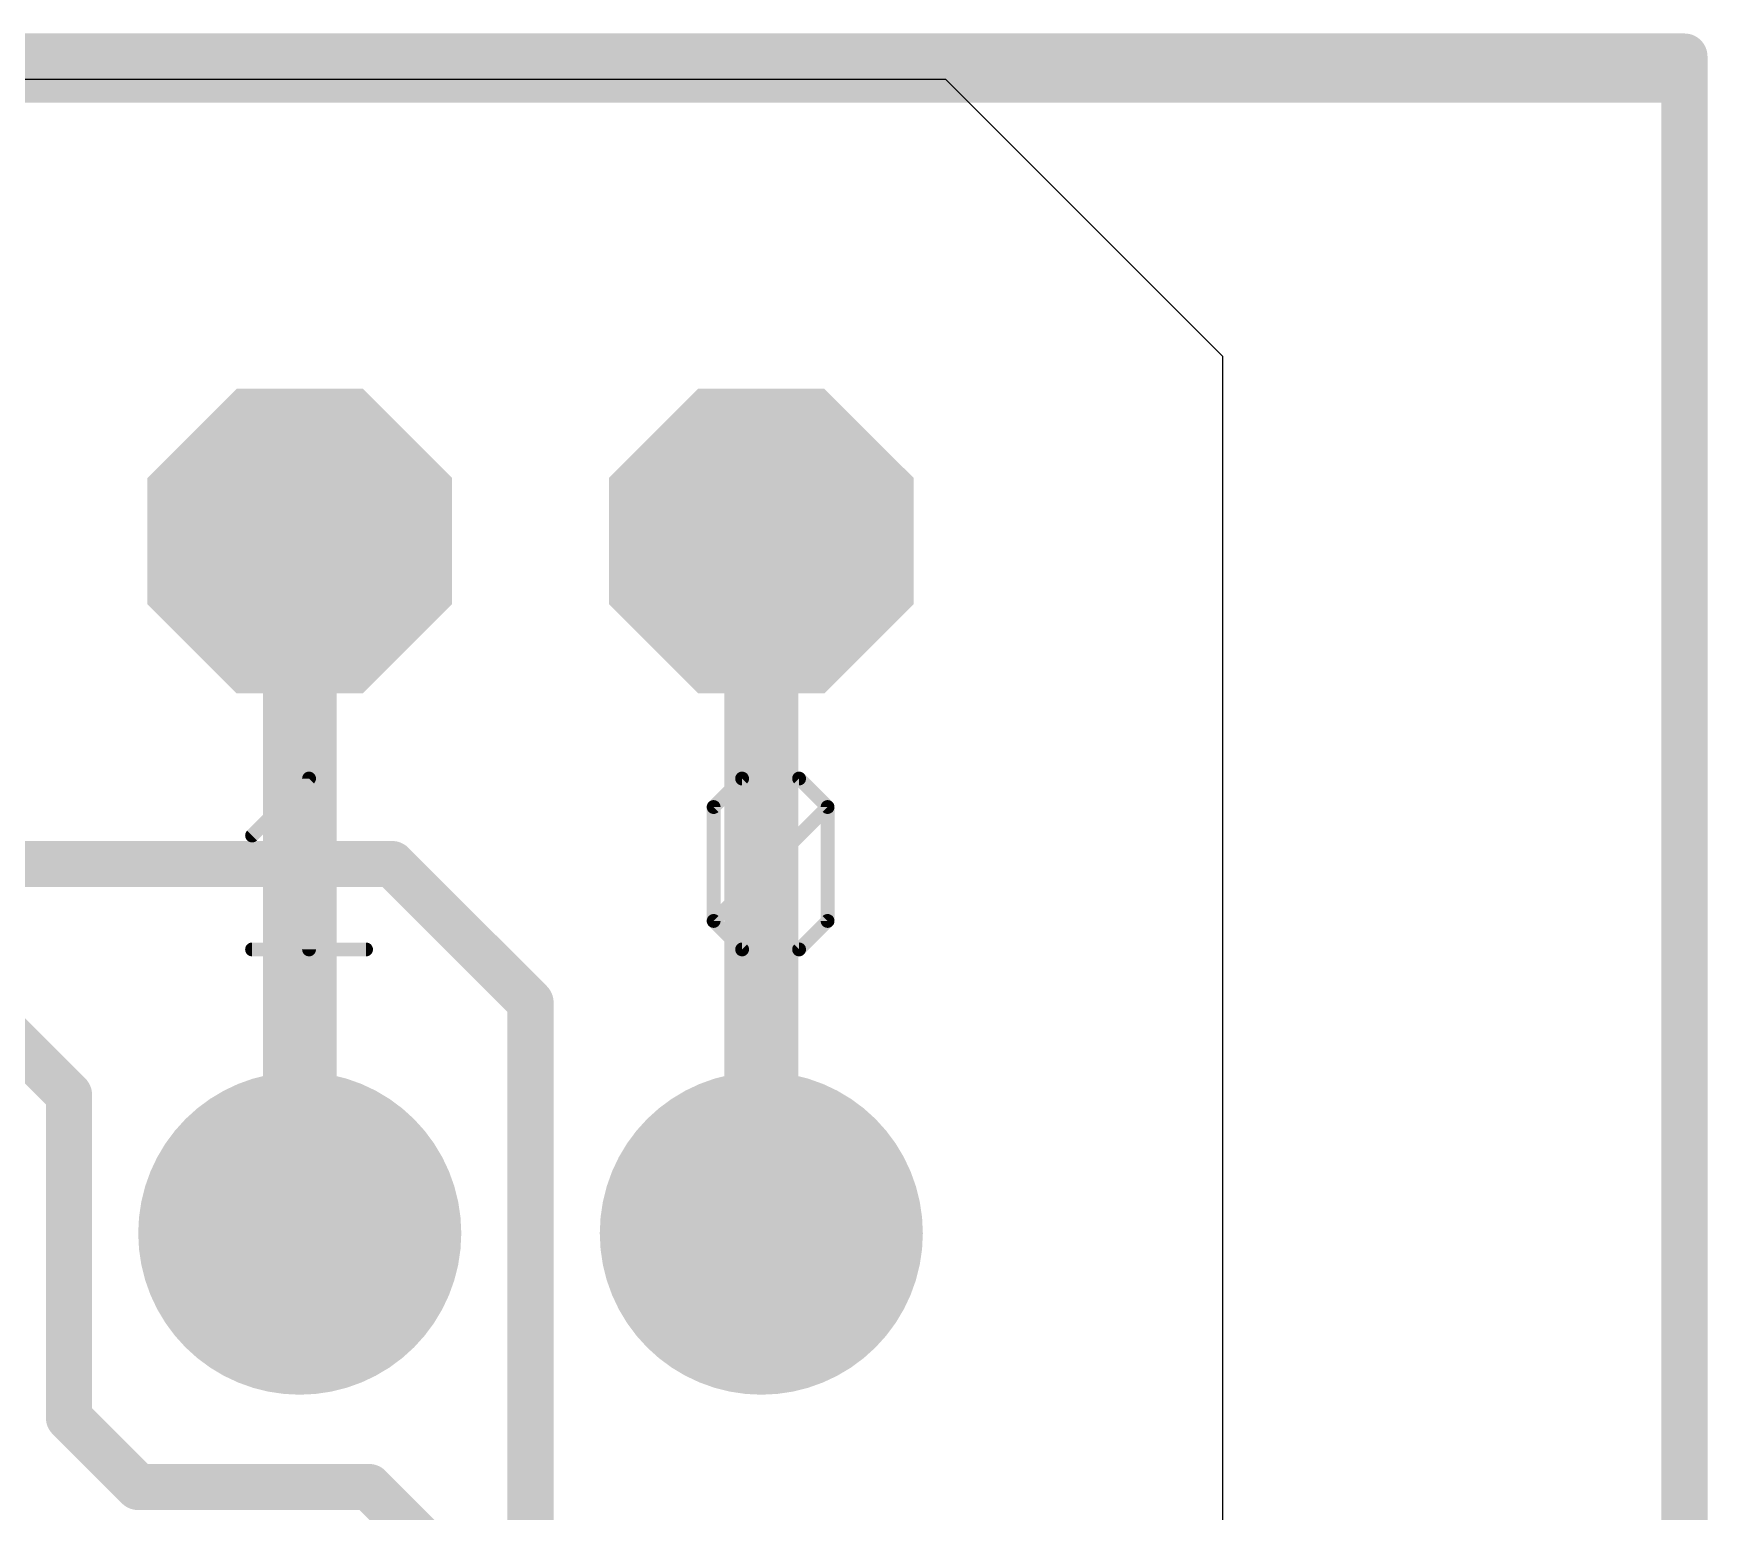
# Model space of a CAD drawing. Extents: x -0.1 to 68.7, y -0.4 to 53.6.
# Drawn here: x 59.49 to 68.71, y 45.46 to 53.59 of the extents above; entities that cross this region are included whole.
import ezdxf

# ---------------------------------------------------------------- set-up
doc = ezdxf.new("R2010")
doc.units = 0
for name, color, linetype in [('1', 12, 'CONTINUOUS'), ('16', 132, 'CONTINUOUS'), ('17', 110, 'CONTINUOUS'), ('20', 4, 'CONTINUOUS'), ('21', 40, 'CONTINUOUS'), ('51', 253, 'CONTINUOUS')]:
    doc.layers.add(name, color=color, linetype=linetype)

# ---------------------------------------------------------------- blocks, each defined once
blk = doc.blocks.new('RECT')
blk.add_solid([(-0.5, -0.5), (0.5, -0.5), (-0.5, 0.5), (0.5, 0.5)])
blk = doc.blocks.new('ROUNDP')
at = {"const_width": 0.5}
blk.add_lwpolyline([(0, -0.25, 1), (0, 0.25, 1), (0, -0.25)], format="xyb", dxfattribs=at)
blk = doc.blocks.new('OCTAGONP')
at = {"const_width": 0.5}
blk.add_lwpolyline([(-0.25, -0.1036), (-0.25, 0.1036), (-0.1036, 0.25), (0.1036, 0.25), (0.25, 0.1036), (0.25, -0.1036), (0.1036, -0.25), (-0.1036, -0.25), (-0.25, -0.1036), (-0.25, 0.1036)], dxfattribs=at)

msp = doc.modelspace()

# ---------------------------------------------------------------- linework, layer by layer
at = {"layer": '1'}
for points, const_width in [([(0, 53.34), (68.58, 53.34)], 0.254), ([(68.58, 53.34), (68.58, -0.127)], 0.254), ([(60.96, 50.8), (60.96, 46.99)], 0.4064), ([(63.5, 50.8), (63.5, 46.99)], 0.4064)]:
    msp.add_lwpolyline(points, dxfattribs=dict(at, const_width=const_width))
for points, const_width in [([(68.6435, 53.34, 1), (68.5165, 53.34)], 0.127), ([(68.58, 53.2765, 1), (68.58, 53.4035)], 0.127), ([(61.0616, 50.8, 1), (60.8584, 50.8)], 0.2032), ([(63.6016, 50.8, 1), (63.3984, 50.8)], 0.2032), ([(60.8584, 46.99, 1), (61.0616, 46.99)], 0.2032), ([(63.3984, 46.99, 1), (63.6016, 46.99)], 0.2032)]:
    msp.add_lwpolyline(points, format="xyb", dxfattribs=dict(at, const_width=const_width))
at = {"layer": '16', "const_width": 0.254}
for points in [[(68.58, 53.467), (0, 53.467)], [(68.58, -0.254), (68.58, 53.467)], [(61.468, 49.022), (32.766, 49.022)], [(62.23, 48.26), (61.468, 49.022)], [(59.69, 47.752), (59.055, 48.387)], [(62.23, 24.638), (62.23, 48.26)], [(59.69, 45.974), (59.69, 47.752)], [(60.071, 45.593), (59.69, 45.974)], [(61.341, 45.593), (60.071, 45.593)], [(61.722, 45.212), (61.341, 45.593)]]:
    msp.add_lwpolyline(points, dxfattribs=at)
at = {"layer": '16', "const_width": 0.127}
for points in [[(68.6435, 53.467, 1), (68.5165, 53.467)], [(68.58, 53.4035, 1), (68.58, 53.5305)], [(61.5129, 49.0669, 1), (61.4231, 48.9771)], [(61.468, 48.9585, 1), (61.468, 49.0855)], [(62.2935, 48.26, 1), (62.1665, 48.26)], [(62.1851, 48.2151, 1), (62.2749, 48.3049)], [(59.7535, 47.752, 1), (59.6265, 47.752)], [(59.6451, 47.7071, 1), (59.7349, 47.7969)], [(59.7349, 46.0189, 1), (59.6451, 45.9291)], [(59.6265, 45.974, 1), (59.7535, 45.974)], [(60.071, 45.6565, 1), (60.071, 45.5295)], [(60.0261, 45.5481, 1), (60.1159, 45.6379)], [(61.3859, 45.6379, 1), (61.2961, 45.5481)], [(61.341, 45.5295, 1), (61.341, 45.6565)]]:
    msp.add_lwpolyline(points, format="xyb", dxfattribs=at)
at = {"layer": '20'}
for p, q in [((64.516, 53.34), (0, 53.34)), ((66.04, 51.816), (64.516, 53.34)), ((66.04, 40.386), (66.04, 51.816))]:
    msp.add_line(p, q, dxfattribs=at)
at = {"layer": '21', "const_width": 0.0762}
for points in [[(60.6976, 49.1792), (61.0111, 49.4927)], [(61.0111, 49.4927), (61.0111, 48.5521)], [(63.2376, 49.3359), (63.3943, 49.4927)], [(63.3943, 49.4927), (63.7079, 49.4927)], [(63.7079, 49.4927), (63.8647, 49.3359)], [(63.2376, 48.7089), (63.2376, 49.3359)], [(63.2376, 48.7089), (63.8647, 49.3359)], [(63.8647, 49.3359), (63.8647, 48.7089)], [(63.3943, 48.5521), (63.2376, 48.7089)], [(63.8647, 48.7089), (63.7079, 48.5521)], [(60.6976, 48.5521), (61.3247, 48.5521)], [(63.7079, 48.5521), (63.3943, 48.5521)]]:
    msp.add_lwpolyline(points, dxfattribs=at)
at = {"layer": '21', "const_width": 0.0381}
for points in [[(61.0302, 49.4927, 1), (60.9921, 49.4927)], [(61.0246, 49.4792, 1), (60.9976, 49.5062)], [(63.3943, 49.5118, 1), (63.3943, 49.4737)], [(63.4078, 49.4792, 1), (63.3809, 49.5062)], [(63.7214, 49.5062, 1), (63.6944, 49.4792)], [(63.7079, 49.4737, 1), (63.7079, 49.5118)], [(63.2566, 49.3359, 1), (63.2185, 49.3359)], [(63.2241, 49.3494, 1), (63.2511, 49.3225)], [(63.8837, 49.3359, 1), (63.8456, 49.3359)], [(63.8781, 49.3225, 1), (63.8512, 49.3494)], [(63.8512, 49.3225, 1), (63.8781, 49.3494)], [(60.6841, 49.1926, 1), (60.7111, 49.1657)], [(63.2511, 48.7223, 1), (63.2241, 48.6954)], [(63.2241, 48.7223, 1), (63.2511, 48.6954)], [(63.8781, 48.6954, 1), (63.8512, 48.7223)], [(63.2185, 48.7089, 1), (63.2566, 48.7089)], [(63.8456, 48.7089, 1), (63.8837, 48.7089)], [(60.6976, 48.5712, 1), (60.6976, 48.5331)], [(60.9921, 48.5521, 1), (61.0302, 48.5521)], [(61.3247, 48.5331, 1), (61.3247, 48.5712)], [(63.3943, 48.5712, 1), (63.3943, 48.5331)], [(63.3809, 48.5386, 1), (63.4078, 48.5656)], [(63.6944, 48.5656, 1), (63.7214, 48.5386)], [(63.7079, 48.5331, 1), (63.7079, 48.5712)]]:
    msp.add_lwpolyline(points, format="xyb", dxfattribs=at)
at = {"layer": '51'}
for p, q in [((64.516, 53.34), (0, 53.34)), ((66.04, 51.816), (64.516, 53.34)), ((66.04, 40.386), (66.04, 51.816))]:
    msp.add_line(p, q, dxfattribs=at)

# ---------------------------------------------------------------- block references
at = {"layer": '17', "xscale": 1.6764, "yscale": 1.6764}
for p in [(60.96, 50.8), (60.96, 50.8), (63.5, 50.8), (63.5, 50.8)]:
    msp.add_blockref('OCTAGONP', p, dxfattribs=at)
at = {"layer": '17', "xscale": 1.778, "yscale": 1.778, "rotation": 90}
for p in [(60.96, 46.99), (60.96, 46.99), (63.5, 46.99), (63.5, 46.99)]:
    msp.add_blockref('ROUNDP', p, dxfattribs=at)
at = {"layer": '51', "xscale": 0.508, "yscale": 0.508}
for p in [(60.96, 46.99), (63.5, 46.99)]:
    msp.add_blockref('RECT', p, dxfattribs=at)

doc.saveas('drawing.dxf')
